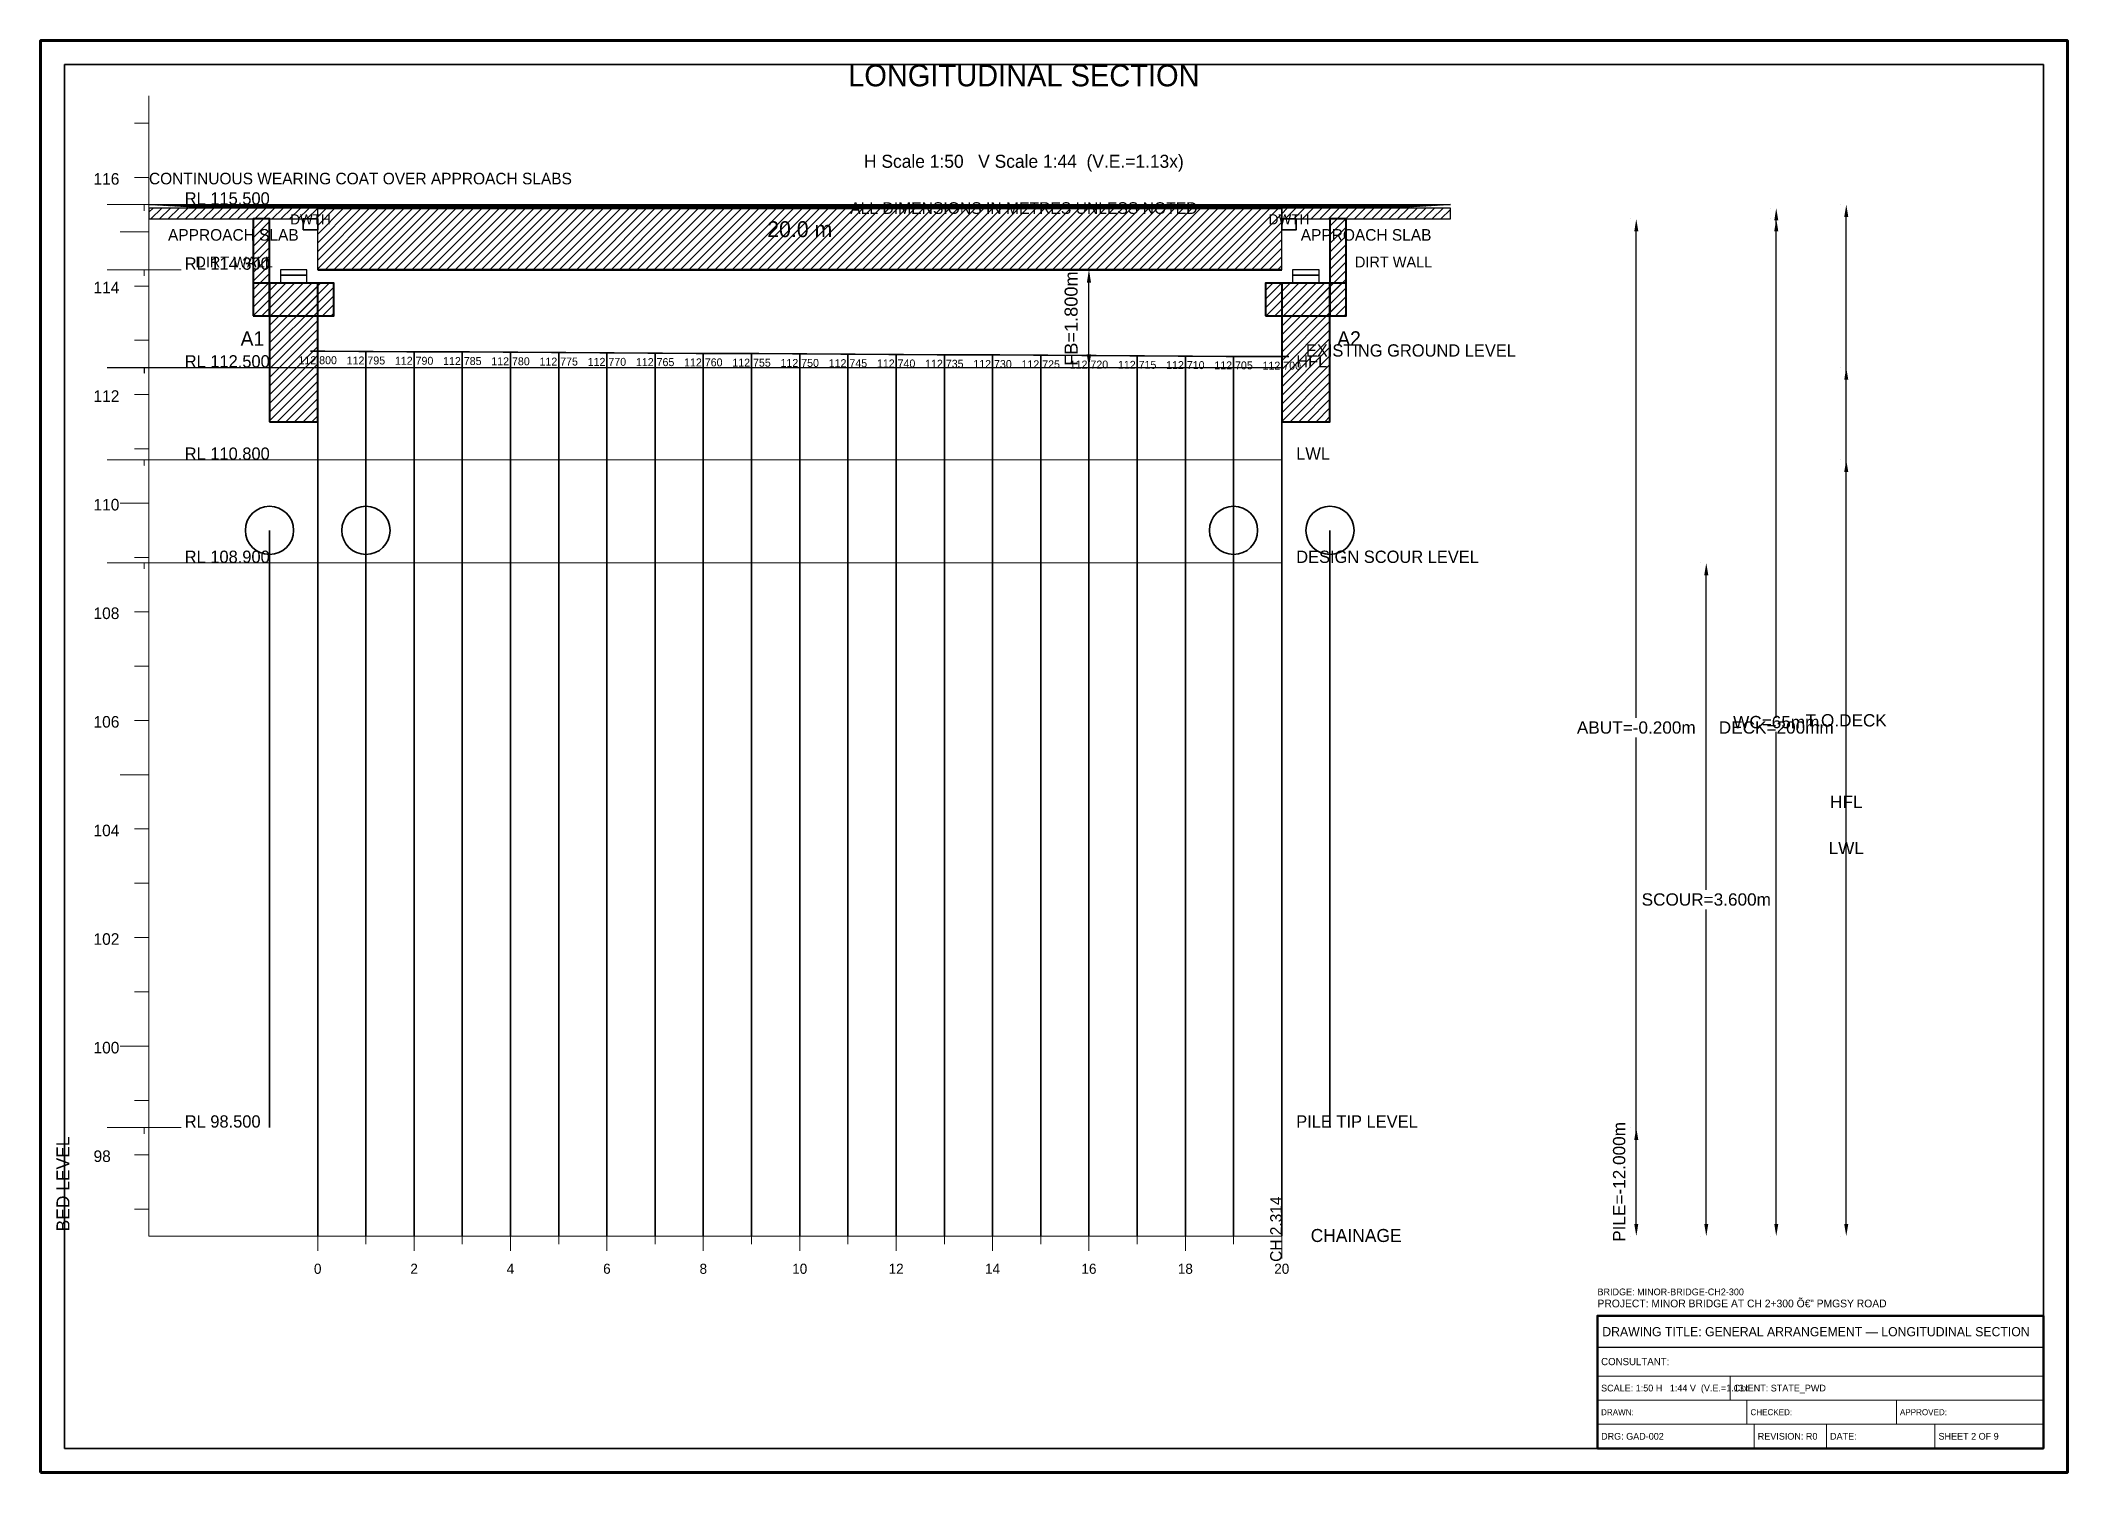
# Model space of a CAD drawing. Header units: metres. Extents: x 0 to 841, y 0 to 594.
import ezdxf
from ezdxf.enums import TextEntityAlignment as Align

# ---------------------------------------------------------------- set-up
doc = ezdxf.new("R2010")
doc.units = ezdxf.units.M
doc.linetypes.add('DASHED', pattern=[0.5, 0.375, -0.125])
doc.linetypes.add('DASHED2', pattern=[0.25, 0.1875, -0.0625])
for name, color, linetype, lineweight in [('ABUT-PROF', 4, 'Continuous', 50), ('BORDER-INNER', 7, 'Continuous', 35), ('BORDER-OUTER', 7, 'Continuous', 70), ('CIVIL-CHAINAGE', 7, 'Continuous', 18), ('CIVIL-GROUND', 3, 'Continuous', 35), ('CIVIL-HFL', 5, 'DASHED', 25), ('CIVIL-LWL', 4, 'DASHED', 18), ('CIVIL-ROAD', 7, 'Continuous', 25), ('CIVIL-SCOUR', 1, 'DASHED2', 18), ('DIM-CHAINAGE', 3, 'Continuous', 18), ('DIM-LEVEL', 3, 'Continuous', 18), ('DIM-LINEAR', 3, 'Continuous', 18), ('FOUND-PILE', 4, 'Continuous', 35), ('STRUC-HATCHING', 8, 'Continuous', 18), ('SUB-ABUT', 3, 'Continuous', 35), ('SUB-BEARING', 5, 'Continuous', 25), ('SUB-DIRT-WALL', 3, 'Continuous', 35), ('SUPER-DECK', 2, 'Continuous', 50), ('SUPER-WEARING', 8, 'Continuous', 25), ('TEXT-GENERAL', 7, 'Continuous', 18), ('TEXT-HEADER', 7, 'Continuous', 25), ('TEXT-LEVEL', 5, 'Continuous', 18), ('TEXT-SPEC', 7, 'Continuous', 13), ('TEXT-TITLE', 7, 'Continuous', 25), ('TITLEBLK-BOX', 7, 'Continuous', 50), ('TITLEBLK-TEXT', 7, 'Continuous', 18)]:
    doc.layers.add(name, color=color, linetype=linetype, lineweight=lineweight)
doc.styles.add('BRIDGE_STD', font='Arial.ttf')
doc.dimstyles.new('pmb100', dxfattribs={"dimtxt": 2.5, "dimasz": 0.9375, "dimexe": 2.5, "dimexo": 2.5, "dimtad": 0, "dimtih": 1, "dimdec": 0, "dimtxsty": 'BRIDGE_STD', "dimcen": 2.5, "dimazin": 3, "dimtfac": 1, "dimtmove": 0, "dimatfit": 3})

msp = doc.modelspace()

# ---------------------------------------------------------------- hatches: boundary and pattern name
at = {"layer": 'STRUC-HATCHING'}
h = msp.add_hatch(dxfattribs=at)
h.set_pattern_fill('ANSI31', scale=0.8)
h.paths.add_polyline_path([(45, 519.98), (115, 519.98), (115, 524.49), (45, 524.49)])
h = msp.add_hatch(dxfattribs=at)
h.set_pattern_fill('ANSI31', scale=0.8)
h.paths.add_polyline_path([(115, 498.92), (515, 498.92), (515, 524.49), (115, 524.49)])
h = msp.add_hatch(dxfattribs=at)
h.set_pattern_fill('ANSI31', scale=0.8)
h.paths.add_polyline_path([(515, 519.98), (585, 519.98), (585, 524.49), (515, 524.49)])
h = msp.add_hatch(dxfattribs=at)
h.set_pattern_fill('ANSI31', scale=0.8)
h.paths.add_polyline_path([(88.24, 479.78), (95, 479.78), (95, 519.98), (88.24, 519.98)])
h = msp.add_hatch(dxfattribs=at)
h.set_pattern_fill('ANSI31', scale=0.8)
h.paths.add_polyline_path([(535, 479.78), (541.76, 479.78), (541.76, 519.98), (535, 519.98)])
h = msp.add_hatch(dxfattribs=at)
h.set_pattern_fill('ANSI31', scale=0.8)
h.paths.add_polyline_path([(88.24, 479.78), (121.76, 479.78), (121.76, 493.29), (88.24, 493.29)])
h = msp.add_hatch(dxfattribs=at)
h.set_pattern_fill('ANSI31', scale=0.8)
h.paths.add_polyline_path([(95, 435.86), (115, 435.86), (115, 493.29), (95, 493.29)])
h = msp.add_hatch(dxfattribs=at)
h.set_pattern_fill('ANSI31', scale=0.8)
h.paths.add_polyline_path([(508.24, 479.78), (541.76, 479.78), (541.76, 493.29), (508.24, 493.29)])
h = msp.add_hatch(dxfattribs=at)
h.set_pattern_fill('ANSI31', scale=0.8)
h.paths.add_polyline_path([(515, 435.86), (535, 435.86), (535, 493.29), (515, 493.29)])
at = {"layer": 'SUPER-WEARING'}
h = msp.add_hatch(dxfattribs=at)
h.set_pattern_fill('SOLID')
h.paths.add_polyline_path([(45, 525.95), (585, 525.95), (559, 524.49), (71, 524.49)])

# ---------------------------------------------------------------- linework, layer by layer
at = {"layer": 'ABUT-PROF', "lineweight": 35}
for points in [[(109, 515.48), (115, 515.48), (115, 519.98), (109, 519.98), (109, 515.48)], [(515, 515.48), (521, 515.48), (521, 519.98), (515, 519.98), (515, 515.48)]]:
    msp.add_lwpolyline(points, dxfattribs=at)
at = {"layer": 'BORDER-INNER'}
msp.add_lwpolyline([(10, 10), (831, 10), (831, 584), (10, 584), (10, 10)], dxfattribs=at)
at = {"layer": 'BORDER-OUTER'}
msp.add_lwpolyline([(0, 0), (841, 0), (841, 594), (0, 594), (0, 0)], dxfattribs=at)
at = {"layer": 'CIVIL-CHAINAGE'}
for p, q in [((45, 98), (515, 98)), ((115, 98), (115, 92)), ((135, 98), (135, 94.7)), ((155, 98), (155, 92)), ((175, 98), (175, 94.7)), ((195, 98), (195, 92)), ((215, 98), (215, 94.7)), ((235, 98), (235, 92)), ((255, 98), (255, 94.7)), ((275, 98), (275, 92)), ((295, 98), (295, 94.7)), ((315, 98), (315, 92)), ((335, 98), (335, 94.7)), ((355, 98), (355, 92)), ((375, 98), (375, 94.7)), ((395, 98), (395, 92)), ((415, 98), (415, 94.7)), ((435, 98), (435, 92)), ((455, 98), (455, 94.7)), ((475, 98), (475, 92)), ((495, 98), (495, 94.7)), ((515, 98), (515, 92)), ((515, 96), (515, 88.8))]:
    msp.add_line(p, q, dxfattribs=at)
at = {"layer": 'CIVIL-GROUND', "color": 3}
for p, q in [((112, 465.14), (118, 465.14)), ((132, 465.03), (138, 465.03)), ((152, 464.91), (158, 464.91)), ((172, 464.8), (178, 464.8)), ((192, 464.69), (198, 464.69)), ((212, 464.58), (218, 464.58)), ((232, 464.46), (238, 464.46)), ((252, 464.35), (258, 464.35)), ((272, 464.24), (278, 464.24)), ((292, 464.12), (298, 464.12)), ((312, 464.01), (318, 464.01)), ((332, 463.9), (338, 463.9)), ((352, 463.79), (358, 463.79)), ((372, 463.67), (378, 463.67)), ((392, 463.56), (398, 463.56)), ((412, 463.45), (418, 463.45)), ((432, 463.34), (438, 463.34)), ((452, 463.22), (458, 463.22)), ((472, 463.11), (478, 463.11)), ((492, 463), (498, 463)), ((512, 462.89), (518, 462.89))]:
    msp.add_line(p, q, dxfattribs=at)
at = {"layer": 'CIVIL-GROUND', "color": 8, "linetype": 'DASHED2'}
for p, q in [((115, 465.14), (115, 98)), ((135, 465.03), (135, 98)), ((155, 464.91), (155, 98)), ((175, 464.8), (175, 98)), ((195, 464.69), (195, 98)), ((215, 464.58), (215, 98)), ((235, 464.46), (235, 98)), ((255, 464.35), (255, 98)), ((275, 464.24), (275, 98)), ((295, 464.12), (295, 98)), ((315, 464.01), (315, 98)), ((335, 463.9), (335, 98)), ((355, 463.79), (355, 98)), ((375, 463.67), (375, 98)), ((395, 463.56), (395, 98)), ((415, 463.45), (415, 98)), ((435, 463.34), (435, 98)), ((455, 463.22), (455, 98)), ((475, 463.11), (475, 98)), ((495, 463), (495, 98)), ((515, 462.89), (515, 98))]:
    msp.add_line(p, q, dxfattribs=at)
at = {"layer": 'CIVIL-GROUND', "color": 3}
msp.add_lwpolyline([(115, 465.14), (135, 465.03), (155, 464.91), (175, 464.8), (195, 464.69), (215, 464.58), (235, 464.46), (255, 464.35), (275, 464.24), (295, 464.12), (315, 464.01), (335, 463.9), (355, 463.79), (375, 463.67), (395, 463.56), (415, 463.45), (435, 463.34), (455, 463.22), (475, 463.11), (495, 463), (515, 462.89)], dxfattribs=at)
at = {"layer": 'CIVIL-HFL'}
for p, q in [((27.7, 458.38), (58.3, 458.38)), ((43, 458.38), (43, 455.83))]:
    msp.add_line(p, q, dxfattribs=at)
at = {"layer": 'CIVIL-HFL', "color": 5}
msp.add_line((45, 458.38), (515, 458.38), dxfattribs=at)
at = {"layer": 'CIVIL-LWL'}
for p, q in [((27.7, 420.09), (58.3, 420.09)), ((43, 420.09), (43, 417.54))]:
    msp.add_line(p, q, dxfattribs=at)
at = {"layer": 'CIVIL-LWL', "color": 4}
msp.add_line((45, 420.09), (515, 420.09), dxfattribs=at)
at = {"layer": 'CIVIL-ROAD', "lineweight": 25}
for points in [[(45, 519.98), (115, 519.98), (115, 524.49), (45, 524.49), (45, 519.98)], [(515, 519.98), (585, 519.98), (585, 524.49), (515, 524.49), (515, 519.98)]]:
    msp.add_lwpolyline(points, dxfattribs=at)
at = {"layer": 'CIVIL-SCOUR'}
for p, q in [((27.7, 377.3), (58.3, 377.3)), ((43, 377.3), (43, 374.75))]:
    msp.add_line(p, q, dxfattribs=at)
at = {"layer": 'CIVIL-SCOUR', "color": 1}
msp.add_line((45, 377.3), (515, 377.3), dxfattribs=at)
at = {"layer": 'DIM-LEVEL'}
for p, q in [((45, 98), (45, 571)), ((39, 559.74), (45, 559.74)), ((39, 537.21), (45, 537.21)), ((27.7, 525.95), (58.3, 525.95)), ((43, 525.95), (43, 523.4)), ((33, 514.69), (45, 514.69)), ((27.7, 498.92), (58.3, 498.92)), ((43, 498.92), (43, 496.37)), ((39, 492.17), (45, 492.17)), ((39, 469.64), (45, 469.64)), ((39, 447.12), (45, 447.12)), ((39, 424.6), (45, 424.6)), ((33, 402.07), (45, 402.07)), ((39, 379.55), (45, 379.55)), ((39, 357.02), (45, 357.02)), ((39, 334.5), (45, 334.5)), ((39, 311.98), (45, 311.98)), ((33, 289.45), (45, 289.45)), ((39, 266.93), (45, 266.93)), ((39, 244.4), (45, 244.4)), ((39, 221.88), (45, 221.88)), ((39, 199.36), (45, 199.36)), ((33, 176.83), (45, 176.83)), ((39, 154.31), (45, 154.31)), ((27.7, 143.05), (58.3, 143.05)), ((43, 143.05), (43, 140.5)), ((39, 131.79), (45, 131.79)), ((39, 109.26), (45, 109.26))]:
    msp.add_line(p, q, dxfattribs=at)
at = {"layer": 'FOUND-PILE', "lineweight": 35}
for p, q in [((95, 390.81), (95, 143.05)), ((135, 390.81), (135, 143.05)), ((495, 390.81), (495, 143.05)), ((535, 390.81), (535, 143.05))]:
    msp.add_line(p, q, dxfattribs=at)
at = {"layer": 'FOUND-PILE'}
for centre in [(95, 390.81), (135, 390.81), (495, 390.81), (535, 390.81)]:
    msp.add_circle(centre, 10, dxfattribs=at)
at = {"layer": 'SUB-ABUT', "lineweight": 30}
for points in [[(99.5, 493.29), (110.5, 493.29), (110.5, 496.67), (99.5, 496.67), (99.5, 493.29)], [(519.5, 493.29), (530.5, 493.29), (530.5, 496.67), (519.5, 496.67), (519.5, 493.29)]]:
    msp.add_lwpolyline(points, dxfattribs=at)
at = {"layer": 'SUB-ABUT', "lineweight": 40}
for points in [[(88.24, 479.78), (121.76, 479.78), (121.76, 493.29), (88.24, 493.29), (88.24, 479.78)], [(95, 435.86), (115, 435.86), (115, 493.29), (95, 493.29), (95, 435.86)], [(508.24, 479.78), (541.76, 479.78), (541.76, 493.29), (508.24, 493.29), (508.24, 479.78)], [(515, 435.86), (535, 435.86), (535, 493.29), (515, 493.29), (515, 435.86)]]:
    msp.add_lwpolyline(points, dxfattribs=at)
at = {"layer": 'SUB-BEARING', "lineweight": 30}
for points in [[(99.5, 496.67), (110.5, 496.67), (110.5, 498.92), (99.5, 498.92), (99.5, 496.67)], [(519.5, 496.67), (530.5, 496.67), (530.5, 498.92), (519.5, 498.92), (519.5, 496.67)]]:
    msp.add_lwpolyline(points, dxfattribs=at)
at = {"layer": 'SUB-DIRT-WALL', "lineweight": 40}
for points in [[(88.24, 479.78), (95, 479.78), (95, 519.98), (88.24, 519.98), (88.24, 479.78)], [(535, 479.78), (541.76, 479.78), (541.76, 519.98), (535, 519.98), (535, 479.78)]]:
    msp.add_lwpolyline(points, dxfattribs=at)
at = {"layer": 'SUPER-DECK'}
for p, q in [((115, 524.49), (515, 524.49)), ((115, 498.92), (515, 498.92))]:
    msp.add_line(p, q, dxfattribs=at)
at = {"layer": 'SUPER-DECK', "lineweight": 25}
for p, q in [((115, 498.92), (115, 524.49)), ((515, 498.92), (515, 524.49))]:
    msp.add_line(p, q, dxfattribs=at)
at = {"layer": 'SUPER-WEARING', "lineweight": 25}
msp.add_lwpolyline([(45, 525.95), (585, 525.95), (559, 524.49), (71, 524.49), (45, 525.95)], dxfattribs=at)
at = {"layer": 'TITLEBLK-BOX', "lineweight": 50}
msp.add_lwpolyline([(646, 10), (831, 10), (831, 65), (646, 65), (646, 10)], dxfattribs=at)
at = {"layer": 'TITLEBLK-BOX', "lineweight": 30}
msp.add_lwpolyline([(646, 52), (831, 52), (831, 65), (646, 65), (646, 52)], dxfattribs=at)
at = {"layer": 'TITLEBLK-BOX', "lineweight": 18}
for points in [[(646, 40), (831, 40), (831, 52), (646, 52), (646, 40)], [(646, 30), (701, 30), (701, 40), (646, 40), (646, 30)], [(701, 30), (831, 30), (831, 40), (701, 40), (701, 30)], [(646, 20), (708, 20), (708, 30), (646, 30), (646, 20)], [(708, 20), (770, 20), (770, 30), (708, 30), (708, 20)], [(770, 20), (831, 20), (831, 30), (770, 30), (770, 20)], [(646, 10), (711, 10), (711, 20), (646, 20), (646, 10)], [(711, 10), (741, 10), (741, 20), (711, 20), (711, 10)], [(741, 10), (786, 10), (786, 20), (741, 20), (741, 10)], [(786, 10), (831, 10), (831, 20), (786, 20), (786, 10)]]:
    msp.add_lwpolyline(points, dxfattribs=at)

# ---------------------------------------------------------------- texts
at = {"layer": 'CIVIL-GROUND', "color": 3}
msp.add_text('EXISTING GROUND LEVEL', height=5.1, dxfattribs=at).set_placement((525, 462.89))
at = {"layer": 'CIVIL-HFL', "color": 5}
msp.add_text('HFL', height=5.1, dxfattribs=at).set_placement((521, 458.38))
at = {"layer": 'CIVIL-LWL', "color": 4}
msp.add_text('LWL', height=5.1, dxfattribs=at).set_placement((521, 420.09))
at = {"layer": 'CIVIL-SCOUR', "color": 1}
msp.add_text('DESIGN SCOUR LEVEL', height=5.1, dxfattribs=at).set_placement((521, 377.3))
at = {"layer": 'DIM-CHAINAGE'}
msp.add_text('CH 2.314', height=4.8, rotation=90, dxfattribs=at).set_placement((515, 87.36))
at = {"layer": 'TEXT-GENERAL'}
msp.add_text('20.0 m', height=6.6, dxfattribs=at).set_placement((315, 512.44), align=Align.CENTER)
for s, height, p in [('A1', 6, (83, 467.39)), ('A2', 6, (538, 467.39)), ('PILE TIP LEVEL', 5.1, (521, 143.05))]:
    msp.add_text(s, height=height, dxfattribs=at).set_placement(p)
at = {"layer": 'TEXT-HEADER'}
msp.add_text('LONGITUDINAL SECTION', height=9, dxfattribs=at).set_placement((408, 575), align=Align.CENTER)
at = {"layer": 'TEXT-LEVEL'}
for s, height, p in [('116', 4.8, (22, 534.21)), ('RL 115.500', 5.1, (59.83, 525.95)), ('RL 114.300', 5.1, (59.83, 498.92)), ('114', 4.8, (22, 489.17)), ('RL 112.500', 5.1, (59.83, 458.38)), ('112', 4.8, (22, 444.12)), ('RL 110.800', 5.1, (59.83, 420.09)), ('110', 4.8, (22, 399.07)), ('RL 108.900', 5.1, (59.83, 377.3)), ('108', 4.8, (22, 354.02)), ('106', 4.8, (22, 308.98)), ('104', 4.8, (22, 263.93)), ('102', 4.8, (22, 218.88)), ('100', 4.8, (22, 173.83)), ('RL 98.500', 5.1, (59.83, 143.05)), ('98', 4.8, (22, 128.79)), ('CHAINAGE', 5.4, (527, 95.6))]:
    msp.add_text(s, height=height, dxfattribs=at).set_placement(p)
at = {"layer": 'TEXT-LEVEL', "color": 8}
for s, p in [('112.800', (115, 459.74)), ('112.795', (135, 459.63)), ('112.790', (155, 459.51)), ('112.785', (175, 459.4)), ('112.780', (195, 459.29)), ('112.775', (215, 459.18)), ('112.770', (235, 459.06)), ('112.765', (255, 458.95)), ('112.760', (275, 458.84)), ('112.755', (295, 458.72)), ('112.750', (315, 458.61)), ('112.745', (335, 458.5)), ('112.740', (355, 458.39)), ('112.735', (375, 458.27)), ('112.730', (395, 458.16)), ('112.725', (415, 458.05)), ('112.720', (435, 457.94)), ('112.715', (455, 457.82)), ('112.710', (475, 457.71)), ('112.705', (495, 457.6)), ('112.700', (515, 457.49))]:
    msp.add_text(s, height=3.3, dxfattribs=at).set_placement(p, align=Align.CENTER)
at = {"layer": 'TEXT-LEVEL'}
msp.add_text('BED LEVEL', height=5.4, rotation=90, dxfattribs=at).set_placement((12, 100))
for s, p in [('0', (115, 82.4)), ('2', (155, 82.4)), ('4', (195, 82.4)), ('6', (235, 82.4)), ('8', (275, 82.4)), ('10', (315, 82.4)), ('12', (355, 82.4)), ('14', (395, 82.4)), ('16', (435, 82.4)), ('18', (475, 82.4)), ('20', (515, 82.4))]:
    msp.add_text(s, height=4.2, dxfattribs=at).set_placement(p, align=Align.CENTER)
at = {"layer": 'TEXT-SPEC'}
for s, height, p in [('H Scale 1:50   V Scale 1:44  (V.E.=1.13x)', 5.4, (408, 541.21)), ('APPROACH SLAB', 4.8, (80, 510.98)), ('APPROACH SLAB', 4.8, (550, 510.98))]:
    msp.add_text(s, height=height, dxfattribs=at).set_placement(p, align=Align.CENTER)
at = {"layer": 'TEXT-SPEC', "color": 8}
msp.add_text('CONTINUOUS WEARING COAT OVER APPROACH SLABS', height=4.8, dxfattribs=at).set_placement((45, 534.35))
at = {"layer": 'TEXT-SPEC', "color": 4}
for p in [(112, 517.73), (518, 517.73)]:
    msp.add_text('DWTH', height=4.2, dxfattribs=at).set_placement(p, align=Align.CENTER)
at = {"layer": 'TEXT-SPEC', "color": 8}
msp.add_text('ALL DIMENSIONS IN METRES UNLESS NOTED', height=4.86, dxfattribs=at).set_placement((408, 522.07), align=Align.CENTER)
at = {"layer": 'TEXT-SPEC'}
for p in [(64.24, 499.88), (545.36, 499.88)]:
    msp.add_text('DIRT WALL', height=4.5, dxfattribs=at).set_placement(p)
at = {"layer": 'TEXT-TITLE'}
for s, height, p in [('PROJECT: MINOR BRIDGE AT CH 2+300 â€” PMGSY ROAD', 3.2, (646, 68.5)), ('DRAWING TITLE: GENERAL ARRANGEMENT — LONGITUDINAL SECTION', 3.8, (648, 56.5))]:
    msp.add_text(s, height=height, dxfattribs=at).set_placement(p)
at = {"layer": 'TITLEBLK-TEXT'}
for s, height, p in [('BRIDGE: MINOR-BRIDGE-CH2-300', 2.8, (646, 73.5)), ('CONSULTANT: ', 3, (647.5, 44.5)), ('SCALE: 1:50 H   1:44 V  (V.E.=1.13x', 2.8, (647.5, 33.6)), ('CLIENT: STATE_PWD', 2.8, (702.5, 33.6)), ('DRAWN: ', 2.5, (647.5, 23.75)), ('CHECKED: ', 2.5, (709.5, 23.75)), ('APPROVED: ', 2.5, (771.5, 23.75)), ('DRG: GAD-002', 2.8, (647.5, 13.6)), ('REVISION: R0', 2.8, (712.5, 13.6)), ('DATE: ', 2.8, (742.5, 13.6)), ('SHEET 2 OF 9', 2.8, (787.5, 13.6))]:
    msp.add_text(s, height=height, dxfattribs=at).set_placement(p)

# ---------------------------------------------------------------- dimensions: what is measured, and where the dimension line sits
at = {"layer": 'DIM-LINEAR'}
for base, p1, p2, text, override in [((720.18, 98), (720.18, 98), (720.18, 524.49), 'WC=65mm', {"dimtxt": 5.1, "dimasz": 5.1, "dimgap": 2.04, "dimclrt": 3}), ((749.22, 98), (749.22, 98), (749.22, 525.95), 'T.O.DECK', {"dimtxt": 5.1, "dimasz": 5.1, "dimgap": 2.04, "dimclrt": 3}), ((662.1, 98), (662.1, 98), (662.1, 519.98), 'ABUT=-0.200m', {"dimtxt": 5.1, "dimasz": 5.1, "dimgap": 2.04, "dimclrt": 3}), ((720.18, 98), (720.18, 98), (720.18, 519.98), 'DECK=200mm', {"dimtxt": 5.1, "dimasz": 5.1, "dimgap": 2.04, "dimclrt": 3}), ((435, 458.38), (395, 458.38), (395, 498.92), 'FB=1.800m', {"dimtxt": 5.4, "dimasz": 5.4, "dimgap": 2.16, "dimclrt": 3}), ((749.22, 98), (749.22, 98), (749.22, 458.38), 'HFL', {"dimtxt": 5.1, "dimasz": 5.1, "dimgap": 2.04, "dimclrt": 3}), ((749.22, 98), (749.22, 98), (749.22, 420.09), 'LWL', {"dimtxt": 5.1, "dimasz": 5.1, "dimgap": 2.04, "dimclrt": 3}), ((691.14, 98), (691.14, 98), (691.14, 377.3), 'SCOUR=3.600m', {"dimtxt": 5.1, "dimasz": 5.1, "dimgap": 2.04, "dimclrt": 3}), ((662.1, 98), (662.1, 98), (662.1, 143.05), 'PILE=-12.000m', {"dimtxt": 5.1, "dimasz": 5.1, "dimgap": 2.04, "dimclrt": 3})]:
    msp.add_linear_dim(base=base, p1=p1, p2=p2, angle=90, text=text, dimstyle='pmb100', override=override, dxfattribs=at).render()

doc.saveas('drawing.dxf')
